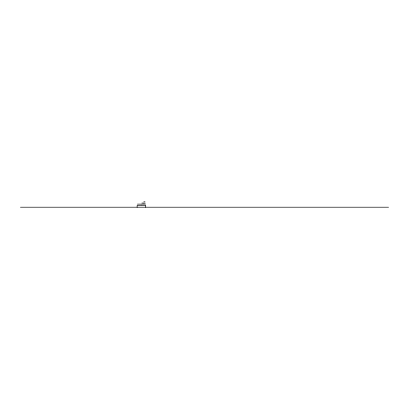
<?xml version="1.0" encoding="UTF-8"?>
<svg xmlns="http://www.w3.org/2000/svg" width="409" height="409" viewBox="0 0 409 409"><rect width="100%" height="100%" fill="white"/><g stroke="black" fill="none" stroke-linecap="round" stroke-linejoin="round"><path stroke-width="0.61" d="M143.84 201.795L145.001 201.795M141.867 203.053L143.395 203.053M143.656 203.053L145.185 203.053M137.414 204.117L141.294 204.117M141.616 204.117L145.502 204.117M137.414 205.492L141.294 205.492M141.616 205.492L145.502 205.492M20.45 207.205L388.55 207.205M145.732 205.604L145.732 207.205M137.117 205.604L137.117 207.205"/></g></svg>
